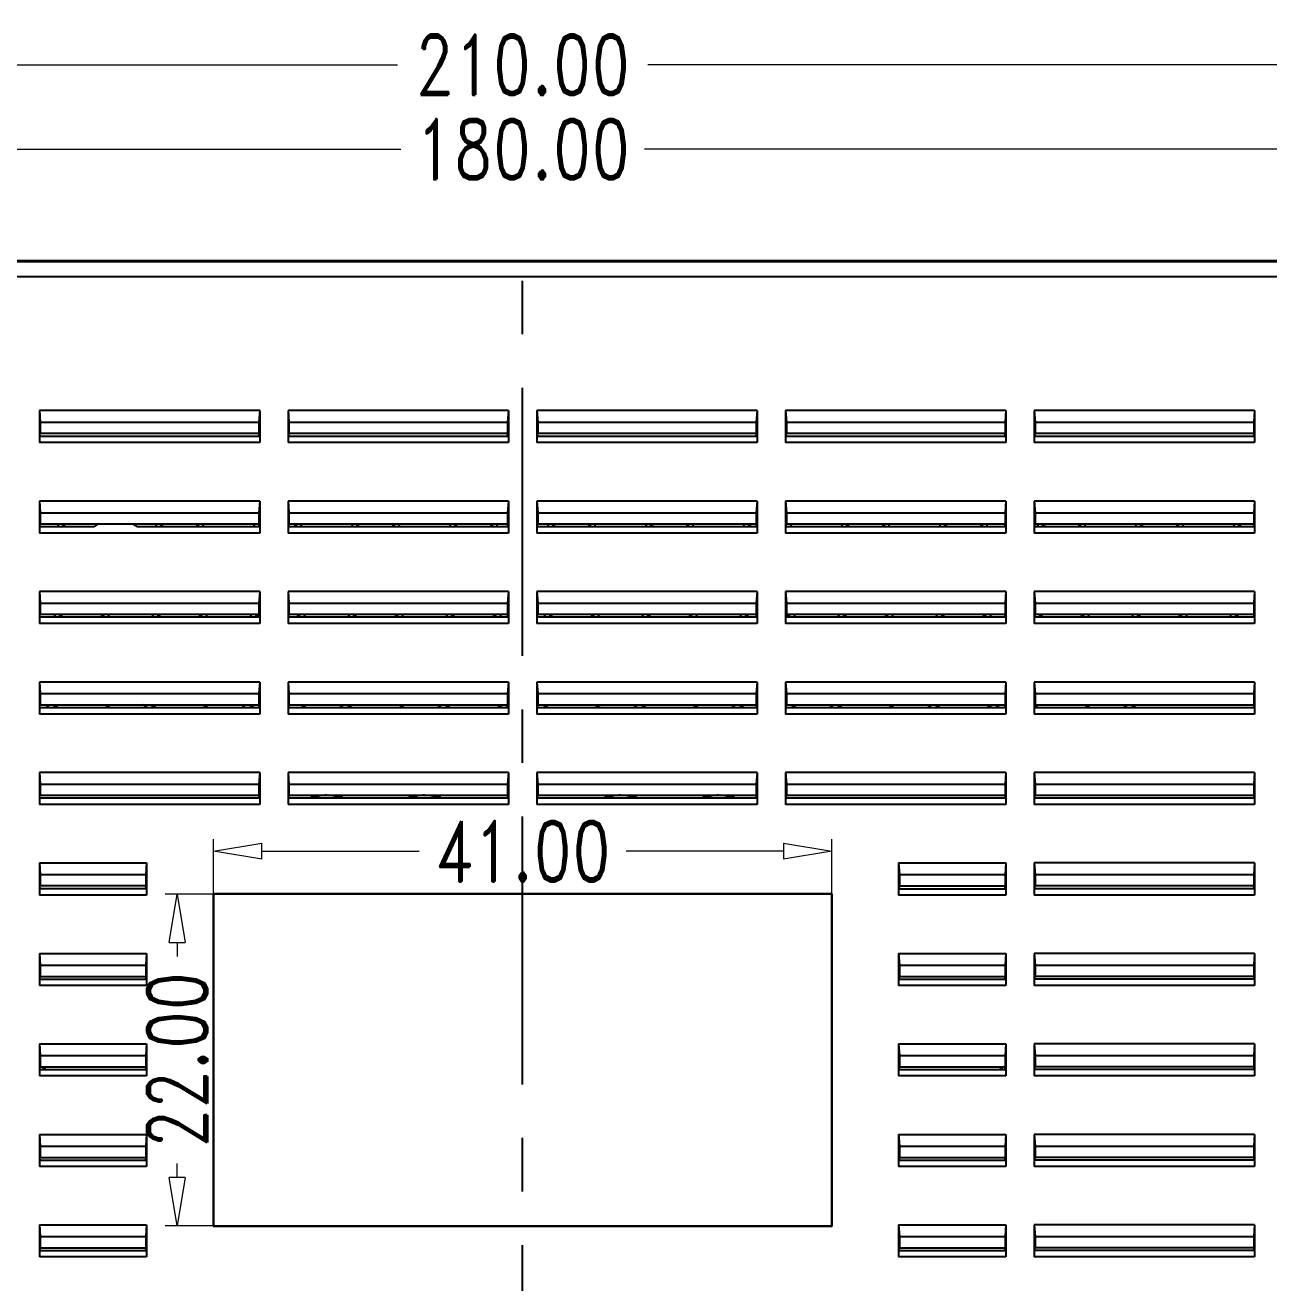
# Model space of a CAD drawing. Header units: millimetres. Extents: x 4086 to 4666, y 411 to 814.
# Drawn here: x 4495 to 4577.5, y 635.8 to 719.2 of the extents above; entities that cross this region are included whole.
import ezdxf

# ---------------------------------------------------------------- set-up
doc = ezdxf.new("R2010")
doc.units = ezdxf.units.MM
doc.linetypes.add('CENTER', pattern=[50.8, 31.75, -6.35, 6.35, -6.35])
doc.layers.add('dim', color=82, linetype='Continuous', lineweight=9)
doc.styles.add('ROMAND', font='romand.shx', dxfattribs={"width": 0.75, "bigfont": 'gbcbig.shx'})
doc.dimstyles.new('YanXiu', dxfattribs={"dimtxt": 2.5, "dimasz": 2.2, "dimexe": 1, "dimexo": 0, "dimgap": 0.66, "dimtad": 0, "dimzin": 1, "dimdsep": 46, "dimtxsty": 'ROMAND', "dimblk": 'CLOSEDBLANK', "dimcen": 0, "dimclrd": 3, "dimclre": 3, "dimclrt": 7, "dimazin": 0, "dimtfac": 1, "dimtofl": 0, "dimtmove": 0, "dimatfit": 3, "dimldrblk": 'CLOSEDBLANK', "dimfxl": 1, "dimlwd": 5, "dimlwe": 5, "dimarcsym": 0})

# ---------------------------------------------------------------- blocks, each defined once
blk = doc.blocks.new('_ClosedBlank')
at = {"color": 0, "linetype": 'ByBlock', "lineweight": -2}
for p, q in [((-1, 0.167), (0, 0)), ((-1, 0.167), (-1, -0.167)), ((0, 0), (-1, -0.167))]:
    blk.add_line(p, q, dxfattribs=at)
blk = doc.blocks.new('*D115')
at = {"layer": 'Defpoints', "color": 0}
for p in [(4617.958, 710.955), (4437.958, 698.111), (4617.958, 698.111)]:
    blk.add_point(p, dxfattribs=at)
at = {"layer": 'dim', "color": 3, "lineweight": 5}
for p, q in [((4437.958, 698.111), (4437.958, 711.754)), ((4617.958, 698.111), (4617.958, 711.754)), ((4441.158, 710.955), (4519.872, 710.955)), ((4614.758, 710.955), (4536.043, 710.955))]:
    blk.add_line(p, q, dxfattribs=at)
at = {"layer": 'dim', "color": 3, "lineweight": 5, "xscale": 3.2, "yscale": 3.2, "zscale": 3.2, "rotation": 180}
blk.add_blockref('_ClosedBlank', (4437.958, 710.955), dxfattribs=at)
at = {"layer": 'dim', "color": 3, "lineweight": 5, "xscale": 3.2, "yscale": 3.2, "zscale": 3.2}
blk.add_blockref('_ClosedBlank', (4617.958, 710.955), dxfattribs=at)
at = {"layer": 'dim', "color": 7, "insert": (4527.958, 710.955), "char_height": 4, "attachment_point": 5, "style": 'ROMAND'}
blk.add_mtext('180.00', dxfattribs=at)
blk = doc.blocks.new('*D116')
at = {"layer": 'Defpoints', "color": 0}
for p in [(4632.958, 716.555), (4422.958, 702.505), (4632.958, 702.505)]:
    blk.add_point(p, dxfattribs=at)
at = {"layer": 'dim', "color": 3, "lineweight": 5}
for p, q in [((4422.958, 702.505), (4422.958, 717.354)), ((4632.958, 702.505), (4632.958, 717.354)), ((4426.158, 716.555), (4519.658, 716.555)), ((4629.758, 716.555), (4536.257, 716.555))]:
    blk.add_line(p, q, dxfattribs=at)
at = {"layer": 'dim', "color": 3, "lineweight": 5, "xscale": 3.2, "yscale": 3.2, "zscale": 3.2, "rotation": 180}
blk.add_blockref('_ClosedBlank', (4422.958, 716.555), dxfattribs=at)
at = {"layer": 'dim', "color": 3, "lineweight": 5, "xscale": 3.2, "yscale": 3.2, "zscale": 3.2}
blk.add_blockref('_ClosedBlank', (4632.958, 716.555), dxfattribs=at)
at = {"layer": 'dim', "color": 7, "insert": (4527.958, 716.555), "char_height": 4, "attachment_point": 5, "style": 'ROMAND'}
blk.add_mtext('210.00', dxfattribs=at)
blk = doc.blocks.new('*D120')
at = {"layer": 'Defpoints', "color": 0}
for p in [(4507.458, 664.398), (4507.458, 661.553), (4548.458, 661.553)]:
    blk.add_point(p, dxfattribs=at)
at = {"layer": 'dim', "color": 3, "lineweight": 5}
for p, q in [((4507.458, 661.553), (4507.458, 665.197)), ((4548.458, 661.553), (4548.458, 665.197)), ((4510.658, 664.398), (4521.087, 664.398)), ((4545.258, 664.398), (4534.829, 664.398))]:
    blk.add_line(p, q, dxfattribs=at)
at = {"layer": 'dim', "color": 3, "lineweight": 5, "xscale": 3.2, "yscale": 3.2, "zscale": 3.2, "rotation": 180}
blk.add_blockref('_ClosedBlank', (4507.458, 664.398), dxfattribs=at)
at = {"layer": 'dim', "color": 3, "lineweight": 5, "xscale": 3.2, "yscale": 3.2, "zscale": 3.2}
blk.add_blockref('_ClosedBlank', (4548.458, 664.398), dxfattribs=at)
at = {"layer": 'dim', "color": 7, "insert": (4527.958, 664.398), "char_height": 4, "attachment_point": 5, "style": 'ROMAND'}
blk.add_mtext('41.00', dxfattribs=at)
blk = doc.blocks.new('*D114')
at = {"layer": 'Defpoints', "color": 0}
for p in [(4507.458, 661.553), (4505.042, 639.553), (4507.458, 639.553)]:
    blk.add_point(p, dxfattribs=at)
at = {"layer": 'dim', "color": 3, "lineweight": 5}
for p, q in [((4507.458, 661.553), (4504.242, 661.553)), ((4505.042, 658.353), (4505.042, 657.424)), ((4505.042, 642.753), (4505.042, 643.682)), ((4507.458, 639.553), (4504.242, 639.553))]:
    blk.add_line(p, q, dxfattribs=at)
at = {"layer": 'dim', "color": 3, "lineweight": 5, "xscale": 3.2, "yscale": 3.2, "zscale": 3.2}
for p, rotation in [((4505.042, 661.553), 90), ((4505.042, 639.553), 270)]:
    blk.add_blockref('_ClosedBlank', p, dxfattribs=dict(at, rotation=rotation))
at = {"layer": 'dim', "color": 7, "insert": (4505.042, 650.553), "char_height": 4, "attachment_point": 5, "rotation": 90, "style": 'ROMAND'}
blk.add_mtext('22.00', dxfattribs=at)

msp = doc.modelspace()

# ---------------------------------------------------------------- linework, layer by layer
at = {"color": 7, "linetype": 'Continuous'}
for p, q in [((4423.94, 703.506), (4631.975, 703.506)), ((4629.658, 703.547), (4426.258, 703.547)), ((4422.958, 702.507), (4632.958, 702.507)), ((4510.515, 693.617), (4495.9, 693.617)), ((4495.9, 693.617), (4495.9, 691.492)), ((4495.9, 693.617), (4495.958, 692.847)), ((4510.515, 693.617), (4510.458, 692.847)), ((4510.515, 693.617), (4510.515, 691.492)), ((4527.015, 693.617), (4512.4, 693.617)), ((4512.4, 693.617), (4512.4, 691.492)), ((4512.4, 693.617), (4512.458, 692.847)), ((4527.015, 693.617), (4526.958, 692.847)), ((4527.015, 693.617), (4527.015, 691.492)), ((4543.515, 693.617), (4528.9, 693.617)), ((4528.9, 693.617), (4528.958, 692.847)), ((4528.9, 693.617), (4528.9, 691.492)), ((4543.515, 693.617), (4543.458, 692.847)), ((4543.515, 693.617), (4543.515, 691.492)), ((4560.015, 693.617), (4545.4, 693.617)), ((4545.4, 693.617), (4545.458, 692.847)), ((4545.4, 693.617), (4545.4, 691.492)), ((4560.015, 693.617), (4559.958, 692.847)), ((4560.015, 693.617), (4560.015, 691.492)), ((4576.515, 693.617), (4561.9, 693.617)), ((4561.9, 693.617), (4561.958, 692.847)), ((4561.9, 693.617), (4561.9, 691.492)), ((4576.515, 693.617), (4576.458, 692.847)), ((4576.515, 693.617), (4576.515, 691.492)), ((4495.958, 692.847), (4510.458, 692.847)), ((4495.958, 692.847), (4495.958, 692.093)), ((4510.458, 692.847), (4510.458, 692.093)), ((4512.458, 692.847), (4526.958, 692.847)), ((4512.458, 692.847), (4512.458, 692.093)), ((4526.958, 692.847), (4526.958, 692.093)), ((4528.958, 692.847), (4543.458, 692.847)), ((4528.958, 692.847), (4528.958, 692.093)), ((4543.458, 692.847), (4543.458, 692.093)), ((4545.458, 692.847), (4559.958, 692.847)), ((4545.458, 692.847), (4545.458, 692.093)), ((4559.958, 692.847), (4559.958, 692.093)), ((4561.958, 692.847), (4576.458, 692.847)), ((4561.958, 692.847), (4561.958, 692.093)), ((4576.458, 692.847), (4576.458, 692.093)), ((4510.515, 691.492), (4495.9, 691.492)), ((4495.958, 691.911), (4495.94, 692.093)), ((4510.475, 691.911), (4495.94, 691.911)), ((4510.458, 692.093), (4495.958, 692.093)), ((4510.458, 691.911), (4510.475, 692.093)), ((4527.015, 691.492), (4512.4, 691.492)), ((4512.458, 691.911), (4512.44, 692.093)), ((4526.975, 691.911), (4512.44, 691.911)), ((4526.958, 692.093), (4512.458, 692.093)), ((4526.958, 691.911), (4526.975, 692.093)), ((4543.515, 691.492), (4528.9, 691.492)), ((4528.958, 691.911), (4528.94, 692.093)), ((4543.475, 691.911), (4528.94, 691.911)), ((4543.458, 692.093), (4528.958, 692.093)), ((4543.458, 691.911), (4543.475, 692.093)), ((4560.015, 691.492), (4545.4, 691.492)), ((4545.458, 691.911), (4545.44, 692.093)), ((4559.975, 691.911), (4545.44, 691.911)), ((4559.958, 692.093), (4545.458, 692.093)), ((4559.958, 691.911), (4559.975, 692.093)), ((4576.515, 691.492), (4561.9, 691.492)), ((4561.958, 691.911), (4561.94, 692.093)), ((4576.475, 691.911), (4561.94, 691.911)), ((4576.458, 692.093), (4561.958, 692.093)), ((4576.458, 691.911), (4576.475, 692.093)), ((4510.515, 687.617), (4495.9, 687.617)), ((4495.9, 687.617), (4495.9, 685.492)), ((4495.9, 687.617), (4495.958, 686.847)), ((4510.515, 687.617), (4510.458, 686.847)), ((4510.515, 687.617), (4510.515, 685.492)), ((4527.015, 687.617), (4512.4, 687.617)), ((4512.4, 687.617), (4512.4, 685.492)), ((4512.4, 687.617), (4512.458, 686.847)), ((4527.015, 687.617), (4526.958, 686.847)), ((4527.015, 687.617), (4527.015, 685.492)), ((4543.515, 687.617), (4528.9, 687.617)), ((4528.9, 687.617), (4528.958, 686.847)), ((4528.9, 687.617), (4528.9, 685.492)), ((4543.515, 687.617), (4543.458, 686.847)), ((4543.515, 687.617), (4543.515, 685.492)), ((4560.015, 687.617), (4545.4, 687.617)), ((4545.4, 687.617), (4545.458, 686.847)), ((4545.4, 687.617), (4545.4, 685.492)), ((4560.015, 687.617), (4559.958, 686.847)), ((4560.015, 687.617), (4560.015, 685.492)), ((4576.515, 687.617), (4561.9, 687.617)), ((4561.9, 687.617), (4561.958, 686.847)), ((4561.9, 687.617), (4561.9, 685.492)), ((4576.515, 687.617), (4576.458, 686.847)), ((4576.515, 687.617), (4576.515, 685.492)), ((4495.958, 686.847), (4510.458, 686.847)), ((4495.958, 686.847), (4495.958, 686.093)), ((4510.458, 686.847), (4510.458, 686.093)), ((4512.458, 686.847), (4526.958, 686.847)), ((4512.458, 686.847), (4512.458, 686.093)), ((4526.958, 686.847), (4526.958, 686.093)), ((4528.958, 686.847), (4543.458, 686.847)), ((4528.958, 686.847), (4528.958, 686.093)), ((4543.458, 686.847), (4543.458, 686.093)), ((4545.458, 686.847), (4559.958, 686.847)), ((4545.458, 686.847), (4545.458, 686.093)), ((4559.958, 686.847), (4559.958, 686.093)), ((4561.958, 686.847), (4576.458, 686.847)), ((4561.958, 686.847), (4561.958, 686.093)), ((4576.458, 686.847), (4576.458, 686.093)), ((4495.958, 685.911), (4495.94, 686.093)), ((4499.509, 685.911), (4495.94, 685.911)), ((4510.458, 686.093), (4495.958, 686.093)), ((4510.475, 685.911), (4502.406, 685.911)), ((4510.458, 685.911), (4510.475, 686.093)), ((4512.458, 685.911), (4512.44, 686.093)), ((4526.975, 685.911), (4512.44, 685.911)), ((4526.958, 686.093), (4512.458, 686.093)), ((4526.958, 685.911), (4526.975, 686.093)), ((4528.958, 685.911), (4528.94, 686.093)), ((4543.475, 685.911), (4528.94, 685.911)), ((4543.458, 686.093), (4528.958, 686.093)), ((4543.458, 685.911), (4543.475, 686.093)), ((4545.458, 685.911), (4545.44, 686.093)), ((4559.975, 685.911), (4545.44, 685.911)), ((4559.958, 686.093), (4545.458, 686.093)), ((4559.958, 685.911), (4559.975, 686.093)), ((4561.958, 685.911), (4561.94, 686.093)), ((4576.475, 685.911), (4561.94, 685.911)), ((4576.458, 686.093), (4561.958, 686.093)), ((4576.458, 685.911), (4576.475, 686.093)), ((4510.515, 685.492), (4495.9, 685.492)), ((4527.015, 685.492), (4512.4, 685.492)), ((4543.515, 685.492), (4528.9, 685.492)), ((4560.015, 685.492), (4545.4, 685.492)), ((4576.515, 685.492), (4561.9, 685.492)), ((4510.515, 681.617), (4495.9, 681.617)), ((4495.9, 681.617), (4495.9, 679.492)), ((4495.9, 681.617), (4495.958, 680.847)), ((4510.515, 681.617), (4510.458, 680.847)), ((4510.515, 681.617), (4510.515, 679.492)), ((4527.015, 681.617), (4512.4, 681.617)), ((4512.4, 681.617), (4512.4, 679.492)), ((4512.4, 681.617), (4512.458, 680.847)), ((4527.015, 681.617), (4526.958, 680.847)), ((4527.015, 681.617), (4527.015, 679.492)), ((4543.515, 681.617), (4528.9, 681.617)), ((4528.9, 681.617), (4528.958, 680.847)), ((4528.9, 681.617), (4528.9, 679.492)), ((4543.515, 681.617), (4543.458, 680.847)), ((4543.515, 681.617), (4543.515, 679.492)), ((4560.015, 681.617), (4545.4, 681.617)), ((4545.4, 681.617), (4545.458, 680.847)), ((4545.4, 681.617), (4545.4, 679.492)), ((4560.015, 681.617), (4559.958, 680.847)), ((4560.015, 681.617), (4560.015, 679.492)), ((4576.515, 681.617), (4561.9, 681.617)), ((4561.9, 681.617), (4561.958, 680.847)), ((4561.9, 681.617), (4561.9, 679.492)), ((4576.515, 681.617), (4576.458, 680.847)), ((4576.515, 681.617), (4576.515, 679.492)), ((4495.958, 680.847), (4510.458, 680.847)), ((4495.958, 680.847), (4495.958, 680.093)), ((4510.458, 680.847), (4510.458, 680.093)), ((4512.458, 680.847), (4526.958, 680.847)), ((4512.458, 680.847), (4512.458, 680.093)), ((4526.958, 680.847), (4526.958, 680.093)), ((4528.958, 680.847), (4543.458, 680.847)), ((4528.958, 680.847), (4528.958, 680.093)), ((4543.458, 680.847), (4543.458, 680.093)), ((4545.458, 680.847), (4559.958, 680.847)), ((4545.458, 680.847), (4545.458, 680.093)), ((4559.958, 680.847), (4559.958, 680.093)), ((4561.958, 680.847), (4576.458, 680.847)), ((4561.958, 680.847), (4561.958, 680.093)), ((4576.458, 680.847), (4576.458, 680.093)), ((4495.958, 679.911), (4495.94, 680.093)), ((4510.475, 679.911), (4495.94, 679.911)), ((4510.458, 680.093), (4495.958, 680.093)), ((4510.458, 679.911), (4510.475, 680.093)), ((4512.458, 679.911), (4512.44, 680.093)), ((4526.975, 679.911), (4512.44, 679.911)), ((4526.958, 680.093), (4512.458, 680.093)), ((4526.958, 679.911), (4526.975, 680.093)), ((4528.958, 679.911), (4528.94, 680.093)), ((4543.475, 679.911), (4528.94, 679.911)), ((4543.458, 680.093), (4528.958, 680.093)), ((4543.458, 679.911), (4543.475, 680.093)), ((4545.458, 679.911), (4545.44, 680.093)), ((4559.975, 679.911), (4545.44, 679.911)), ((4559.958, 680.093), (4545.458, 680.093)), ((4559.958, 679.911), (4559.975, 680.093)), ((4561.958, 679.911), (4561.94, 680.093)), ((4576.475, 679.911), (4561.94, 679.911)), ((4576.458, 680.093), (4561.958, 680.093)), ((4576.458, 679.911), (4576.475, 680.093)), ((4510.515, 679.492), (4495.9, 679.492)), ((4527.015, 679.492), (4512.4, 679.492)), ((4543.515, 679.492), (4528.9, 679.492)), ((4560.015, 679.492), (4545.4, 679.492)), ((4576.515, 679.492), (4561.9, 679.492)), ((4510.515, 675.617), (4495.9, 675.617)), ((4495.9, 675.617), (4495.9, 673.492)), ((4495.9, 675.617), (4495.958, 674.847)), ((4510.515, 675.617), (4510.458, 674.847)), ((4510.515, 675.617), (4510.515, 673.492)), ((4527.015, 675.617), (4512.4, 675.617)), ((4512.4, 675.617), (4512.4, 673.492)), ((4512.4, 675.617), (4512.458, 674.847)), ((4527.015, 675.617), (4526.958, 674.847)), ((4527.015, 675.617), (4527.015, 673.492)), ((4543.515, 675.617), (4528.9, 675.617)), ((4528.9, 675.617), (4528.958, 674.847)), ((4528.9, 675.617), (4528.9, 673.492)), ((4543.515, 675.617), (4543.458, 674.847)), ((4543.515, 675.617), (4543.515, 673.492)), ((4560.015, 675.617), (4545.4, 675.617)), ((4545.4, 675.617), (4545.458, 674.847)), ((4545.4, 675.617), (4545.4, 673.492)), ((4560.015, 675.617), (4559.958, 674.847)), ((4560.015, 675.617), (4560.015, 673.492)), ((4576.515, 675.617), (4561.9, 675.617)), ((4561.9, 675.617), (4561.958, 674.847)), ((4561.9, 675.617), (4561.9, 673.492)), ((4576.515, 675.617), (4576.458, 674.847)), ((4576.515, 675.617), (4576.515, 673.492)), ((4495.958, 674.847), (4510.458, 674.847)), ((4495.958, 674.847), (4495.958, 674.093)), ((4510.458, 674.847), (4510.458, 674.093)), ((4512.458, 674.847), (4526.958, 674.847)), ((4512.458, 674.847), (4512.458, 674.093)), ((4526.958, 674.847), (4526.958, 674.093)), ((4528.958, 674.847), (4543.458, 674.847)), ((4528.958, 674.847), (4528.958, 674.093)), ((4543.458, 674.847), (4543.458, 674.093)), ((4545.458, 674.847), (4559.958, 674.847)), ((4545.458, 674.847), (4545.458, 674.093)), ((4559.958, 674.847), (4559.958, 674.093)), ((4561.958, 674.847), (4576.458, 674.847)), ((4561.958, 674.847), (4561.958, 674.093)), ((4576.458, 674.847), (4576.458, 674.093)), ((4495.958, 673.911), (4495.94, 674.093)), ((4510.458, 674.093), (4495.958, 674.093)), ((4510.458, 673.911), (4510.475, 674.093)), ((4512.458, 673.911), (4512.44, 674.093)), ((4526.958, 674.093), (4512.458, 674.093)), ((4526.958, 673.911), (4526.975, 674.093)), ((4528.958, 673.911), (4528.94, 674.093)), ((4543.458, 674.093), (4528.958, 674.093)), ((4543.458, 673.911), (4543.475, 674.093)), ((4545.458, 673.911), (4545.44, 674.093)), ((4559.958, 674.093), (4545.458, 674.093)), ((4559.958, 673.911), (4559.975, 674.093)), ((4561.958, 673.911), (4561.94, 674.093)), ((4576.458, 674.093), (4561.958, 674.093)), ((4576.458, 673.911), (4576.475, 674.093)), ((4510.515, 673.492), (4495.9, 673.492)), ((4510.475, 673.911), (4495.94, 673.911)), ((4527.015, 673.492), (4512.4, 673.492)), ((4526.975, 673.911), (4512.44, 673.911)), ((4543.515, 673.492), (4528.9, 673.492)), ((4543.475, 673.911), (4528.94, 673.911)), ((4560.015, 673.492), (4545.4, 673.492)), ((4559.975, 673.911), (4545.44, 673.911)), ((4576.515, 673.492), (4561.9, 673.492)), ((4576.475, 673.911), (4561.94, 673.911)), ((4510.515, 669.617), (4495.9, 669.617)), ((4495.9, 669.617), (4495.9, 667.492)), ((4495.9, 669.617), (4495.958, 668.847)), ((4510.515, 669.617), (4510.458, 668.847)), ((4510.515, 669.617), (4510.515, 667.492)), ((4527.015, 669.617), (4512.4, 669.617)), ((4512.4, 669.617), (4512.4, 667.492)), ((4512.4, 669.617), (4512.458, 668.847)), ((4527.015, 669.617), (4526.958, 668.847)), ((4527.015, 669.617), (4527.015, 667.492)), ((4543.515, 669.617), (4528.9, 669.617)), ((4528.9, 669.617), (4528.958, 668.847)), ((4528.9, 669.617), (4528.9, 667.492)), ((4543.515, 669.617), (4543.458, 668.847)), ((4543.515, 669.617), (4543.515, 667.492)), ((4560.015, 669.617), (4545.4, 669.617)), ((4545.4, 669.617), (4545.458, 668.847)), ((4545.4, 669.617), (4545.4, 667.492)), ((4560.015, 669.617), (4559.958, 668.847)), ((4560.015, 669.617), (4560.015, 667.492)), ((4576.515, 669.617), (4561.9, 669.617)), ((4561.9, 669.617), (4561.958, 668.847)), ((4561.9, 669.617), (4561.9, 667.492)), ((4576.515, 669.617), (4576.458, 668.847)), ((4576.515, 669.617), (4576.515, 667.492)), ((4495.958, 667.911), (4495.94, 668.093)), ((4495.958, 668.847), (4510.458, 668.847)), ((4495.958, 668.847), (4495.958, 668.093)), ((4510.458, 668.093), (4495.958, 668.093)), ((4510.458, 668.847), (4510.458, 668.093)), ((4510.458, 667.911), (4510.475, 668.093)), ((4512.458, 667.911), (4512.44, 668.093)), ((4512.458, 668.847), (4526.958, 668.847)), ((4512.458, 668.847), (4512.458, 668.093)), ((4526.958, 668.093), (4512.458, 668.093)), ((4526.958, 668.847), (4526.958, 668.093)), ((4526.958, 667.911), (4526.975, 668.093)), ((4528.958, 667.911), (4528.94, 668.093)), ((4528.958, 668.847), (4543.458, 668.847)), ((4528.958, 668.847), (4528.958, 668.093)), ((4543.458, 668.093), (4528.958, 668.093)), ((4543.458, 668.847), (4543.458, 668.093)), ((4543.458, 667.911), (4543.475, 668.093)), ((4545.458, 667.911), (4545.44, 668.093)), ((4545.458, 668.847), (4559.958, 668.847)), ((4545.458, 668.847), (4545.458, 668.093)), ((4559.958, 668.093), (4545.458, 668.093)), ((4559.958, 668.847), (4559.958, 668.093)), ((4559.958, 667.911), (4559.975, 668.093)), ((4561.958, 667.911), (4561.94, 668.093)), ((4561.958, 668.847), (4576.458, 668.847)), ((4561.958, 668.847), (4561.958, 668.093)), ((4576.458, 668.093), (4561.958, 668.093)), ((4576.458, 668.847), (4576.458, 668.093)), ((4576.458, 667.911), (4576.475, 668.093)), ((4510.515, 667.492), (4495.9, 667.492)), ((4510.475, 667.911), (4495.94, 667.911)), ((4527.015, 667.492), (4512.4, 667.492)), ((4526.975, 667.911), (4512.44, 667.911)), ((4543.515, 667.492), (4528.9, 667.492)), ((4543.475, 667.911), (4528.94, 667.911)), ((4560.015, 667.492), (4545.4, 667.492)), ((4559.975, 667.911), (4545.44, 667.911)), ((4576.515, 667.492), (4561.9, 667.492)), ((4576.475, 667.911), (4561.94, 667.911)), ((4495.9, 663.617), (4503.015, 663.617)), ((4495.9, 663.617), (4495.9, 661.492)), ((4495.9, 663.617), (4495.958, 662.847)), ((4503.015, 663.617), (4502.958, 662.847)), ((4503.015, 663.617), (4503.015, 661.492)), ((4552.9, 663.617), (4560.015, 663.617)), ((4552.9, 663.617), (4552.9, 661.492)), ((4552.9, 663.617), (4552.958, 662.847)), ((4560.015, 663.617), (4559.958, 662.847)), ((4560.015, 663.617), (4560.015, 661.492)), ((4561.9, 663.617), (4561.958, 662.847)), ((4576.515, 663.617), (4561.9, 663.617)), ((4561.9, 663.617), (4561.9, 661.492)), ((4576.515, 663.617), (4576.458, 662.847)), ((4576.515, 663.617), (4576.515, 661.492)), ((4495.958, 662.847), (4502.958, 662.847)), ((4495.958, 662.847), (4495.958, 662.093)), ((4502.958, 662.847), (4502.958, 662.093)), ((4552.958, 662.847), (4559.958, 662.847)), ((4552.958, 662.847), (4552.958, 662.093)), ((4559.958, 662.847), (4559.958, 662.093)), ((4561.958, 662.847), (4576.458, 662.847)), ((4561.958, 662.847), (4561.958, 662.093)), ((4576.458, 662.847), (4576.458, 662.093)), ((4503.015, 661.492), (4495.9, 661.492)), ((4495.958, 661.911), (4495.94, 662.093)), ((4502.958, 662.093), (4495.958, 662.093)), ((4502.958, 661.911), (4495.958, 661.911)), ((4502.958, 661.911), (4502.975, 662.093)), ((4548.484, 661.581), (4507.431, 661.581)), ((4507.431, 661.581), (4507.458, 661.555)), ((4507.431, 661.581), (4507.431, 639.528)), ((4548.458, 661.555), (4507.458, 661.555)), ((4507.458, 661.555), (4507.458, 639.555)), ((4548.484, 661.581), (4548.458, 661.555)), ((4548.458, 639.555), (4548.458, 661.555)), ((4548.484, 639.528), (4548.484, 661.581)), ((4560.015, 661.492), (4552.9, 661.492)), ((4552.94, 662.093), (4559.975, 662.093)), ((4552.958, 661.911), (4552.94, 662.093)), ((4552.94, 661.911), (4559.975, 661.911)), ((4559.958, 661.911), (4559.975, 662.093)), ((4576.515, 661.492), (4561.9, 661.492)), ((4561.958, 661.911), (4561.94, 662.093)), ((4576.475, 661.911), (4561.94, 661.911)), ((4576.458, 662.093), (4561.958, 662.093)), ((4576.458, 661.911), (4576.475, 662.093)), ((4495.9, 657.617), (4503.015, 657.617)), ((4495.9, 657.617), (4495.9, 655.492)), ((4495.9, 657.617), (4495.958, 656.847)), ((4503.015, 657.617), (4502.958, 656.847)), ((4503.015, 657.617), (4503.015, 655.492)), ((4552.9, 657.617), (4560.015, 657.617)), ((4552.9, 657.617), (4552.9, 655.492)), ((4552.9, 657.617), (4552.958, 656.847)), ((4560.015, 657.617), (4559.958, 656.847)), ((4560.015, 657.617), (4560.015, 655.492)), ((4561.9, 657.617), (4561.9, 655.492)), ((4561.9, 657.617), (4561.958, 656.847)), ((4576.515, 657.617), (4561.9, 657.617)), ((4576.515, 657.617), (4576.458, 656.847)), ((4576.515, 657.617), (4576.515, 655.492)), ((4495.958, 656.847), (4502.958, 656.847)), ((4495.958, 656.847), (4495.958, 656.093)), ((4502.958, 656.847), (4502.958, 656.093)), ((4552.958, 656.847), (4559.958, 656.847)), ((4552.958, 656.847), (4552.958, 656.093)), ((4559.958, 656.847), (4559.958, 656.093)), ((4561.958, 656.847), (4561.958, 656.093)), ((4561.958, 656.847), (4576.458, 656.847)), ((4576.458, 656.847), (4576.458, 656.093)), ((4495.94, 656.093), (4502.975, 656.093)), ((4495.958, 655.911), (4495.94, 656.093)), ((4495.94, 655.911), (4502.975, 655.911)), ((4502.958, 655.911), (4502.975, 656.093)), ((4552.94, 656.093), (4559.975, 656.093)), ((4552.958, 655.911), (4552.94, 656.093)), ((4552.94, 655.911), (4559.975, 655.911)), ((4559.958, 655.911), (4559.975, 656.093)), ((4561.958, 655.911), (4561.94, 656.093)), ((4576.475, 655.911), (4561.94, 655.911)), ((4576.458, 656.093), (4561.958, 656.093)), ((4576.458, 655.911), (4576.475, 656.093)), ((4503.015, 655.492), (4495.9, 655.492)), ((4560.015, 655.492), (4552.9, 655.492)), ((4576.515, 655.492), (4561.9, 655.492)), ((4495.9, 651.617), (4503.015, 651.617)), ((4495.9, 651.617), (4495.9, 649.492)), ((4495.9, 651.617), (4495.958, 650.847)), ((4503.015, 651.617), (4502.958, 650.847)), ((4503.015, 651.617), (4503.015, 649.492)), ((4552.9, 651.617), (4552.9, 649.492)), ((4552.9, 651.617), (4552.958, 650.847)), ((4552.9, 651.617), (4560.015, 651.617)), ((4560.015, 651.617), (4559.958, 650.847)), ((4560.015, 651.617), (4560.015, 649.492)), ((4561.9, 651.617), (4561.9, 649.492)), ((4561.9, 651.617), (4561.958, 650.847)), ((4576.515, 651.617), (4561.9, 651.617)), ((4576.515, 651.617), (4576.458, 650.847)), ((4576.515, 651.617), (4576.515, 649.492)), ((4495.958, 650.847), (4502.958, 650.847)), ((4495.958, 650.847), (4495.958, 650.093)), ((4502.958, 650.847), (4502.958, 650.093)), ((4552.958, 650.847), (4552.958, 650.093)), ((4552.958, 650.847), (4559.958, 650.847)), ((4559.958, 650.847), (4559.958, 650.093)), ((4561.958, 650.847), (4561.958, 650.093)), ((4561.958, 650.847), (4576.458, 650.847)), ((4576.458, 650.847), (4576.458, 650.093)), ((4495.94, 650.093), (4502.975, 650.093)), ((4495.958, 649.911), (4495.94, 650.093)), ((4495.94, 649.911), (4502.975, 649.911)), ((4496.016, 650.125), (4496.061, 650.098)), ((4502.958, 649.911), (4502.975, 650.093)), ((4552.958, 649.911), (4552.94, 650.093)), ((4552.94, 650.093), (4559.975, 650.093)), ((4552.94, 649.911), (4559.975, 649.911)), ((4559.854, 650.098), (4559.899, 650.125)), ((4559.958, 649.911), (4559.975, 650.093)), ((4561.958, 649.911), (4561.94, 650.093)), ((4576.475, 649.911), (4561.94, 649.911)), ((4576.458, 650.093), (4561.958, 650.093)), ((4576.458, 649.911), (4576.475, 650.093)), ((4503.015, 649.492), (4495.9, 649.492)), ((4560.015, 649.492), (4552.9, 649.492)), ((4576.515, 649.492), (4561.9, 649.492)), ((4495.9, 645.617), (4503.015, 645.617)), ((4495.9, 645.617), (4495.9, 643.492)), ((4495.9, 645.617), (4495.958, 644.847)), ((4503.015, 645.617), (4502.958, 644.847)), ((4503.015, 645.617), (4503.015, 643.492)), ((4552.9, 645.617), (4552.9, 643.492)), ((4552.9, 645.617), (4552.958, 644.847)), ((4552.9, 645.617), (4560.015, 645.617)), ((4560.015, 645.617), (4559.958, 644.847)), ((4560.015, 645.617), (4560.015, 643.492)), ((4561.9, 645.617), (4561.9, 643.492)), ((4561.9, 645.617), (4561.958, 644.847)), ((4576.515, 645.617), (4561.9, 645.617)), ((4576.515, 645.617), (4576.458, 644.847)), ((4576.515, 645.617), (4576.515, 643.492)), ((4495.958, 644.847), (4502.958, 644.847)), ((4495.958, 644.847), (4495.958, 644.093)), ((4502.958, 644.847), (4502.958, 644.093)), ((4552.958, 644.847), (4552.958, 644.093)), ((4552.958, 644.847), (4559.958, 644.847)), ((4559.958, 644.847), (4559.958, 644.093)), ((4561.958, 644.847), (4561.958, 644.093)), ((4561.958, 644.847), (4576.458, 644.847)), ((4576.458, 644.847), (4576.458, 644.093)), ((4495.94, 644.093), (4502.975, 644.093)), ((4495.958, 643.911), (4495.94, 644.093)), ((4495.94, 643.911), (4502.975, 643.911)), ((4502.958, 643.911), (4502.975, 644.093)), ((4552.958, 643.911), (4552.94, 644.093)), ((4552.94, 644.093), (4559.975, 644.093)), ((4552.94, 643.911), (4559.975, 643.911)), ((4559.958, 643.911), (4559.975, 644.093)), ((4561.958, 643.911), (4561.94, 644.093)), ((4576.475, 643.911), (4561.94, 643.911)), ((4576.458, 644.093), (4561.958, 644.093)), ((4576.458, 643.911), (4576.475, 644.093)), ((4503.015, 643.492), (4495.9, 643.492)), ((4560.015, 643.492), (4552.9, 643.492)), ((4576.515, 643.492), (4561.9, 643.492)), ((4495.9, 639.617), (4503.015, 639.617)), ((4495.9, 639.617), (4495.9, 637.492)), ((4495.9, 639.617), (4495.958, 638.847)), ((4503.015, 639.617), (4502.958, 638.847)), ((4503.015, 639.617), (4503.015, 637.492)), ((4507.431, 639.528), (4507.458, 639.555)), ((4507.431, 639.528), (4548.484, 639.528)), ((4507.458, 639.555), (4548.458, 639.555)), ((4548.484, 639.528), (4548.458, 639.555)), ((4552.9, 639.617), (4552.9, 637.492)), ((4552.9, 639.617), (4552.958, 638.847)), ((4552.9, 639.617), (4560.015, 639.617)), ((4560.015, 639.617), (4559.958, 638.847)), ((4560.015, 639.617), (4560.015, 637.492)), ((4561.9, 639.617), (4561.9, 637.492)), ((4561.9, 639.617), (4561.958, 638.847)), ((4576.515, 639.617), (4561.9, 639.617)), ((4576.515, 639.617), (4576.458, 638.847)), ((4576.515, 639.617), (4576.515, 637.492)), ((4495.94, 638.093), (4502.975, 638.093)), ((4495.958, 637.911), (4495.94, 638.093)), ((4495.958, 638.847), (4502.958, 638.847)), ((4495.958, 638.847), (4495.958, 638.093)), ((4502.958, 638.847), (4502.958, 638.093)), ((4502.958, 637.911), (4502.975, 638.093)), ((4552.958, 637.911), (4552.94, 638.093)), ((4552.94, 638.093), (4559.975, 638.093)), ((4552.958, 638.847), (4552.958, 638.093)), ((4552.958, 638.847), (4559.958, 638.847)), ((4559.958, 638.847), (4559.958, 638.093)), ((4559.958, 637.911), (4559.975, 638.093)), ((4561.958, 637.911), (4561.94, 638.093)), ((4561.958, 638.847), (4561.958, 638.093)), ((4561.958, 638.847), (4576.458, 638.847)), ((4576.458, 638.093), (4561.958, 638.093)), ((4576.458, 638.847), (4576.458, 638.093)), ((4576.458, 637.911), (4576.475, 638.093)), ((4503.015, 637.492), (4495.9, 637.492)), ((4495.94, 637.911), (4502.975, 637.911)), ((4560.015, 637.492), (4552.9, 637.492)), ((4552.94, 637.911), (4559.975, 637.911)), ((4576.515, 637.492), (4561.9, 637.492)), ((4576.475, 637.911), (4561.94, 637.911))]:
    msp.add_line(p, q, dxfattribs=at)
at = {"color": 1, "linetype": 'CENTER', "ltscale": 0.55958}
msp.add_line((4527.958, 563.652), (4527.958, 703.547), dxfattribs=at)
at = {"color": 7, "linetype": 'Continuous'}
for centre, radius, start, end in [((4495.458, 685.547), 1.765, 11.84372, 17.99771), ((4495.458, 685.547), 2.065, 10.12034, 15.25239), ((4495.458, 685.547), 2.165, 9.87944, 14.90097), ((4501.958, 685.547), 1.765, 11.84372, 17.99771), ((4501.958, 685.547), 2.065, 10.12034, 15.25239), ((4501.958, 685.547), 2.165, 9.87944, 14.90097), ((4508.458, 685.547), 2.165, 165.09903, 170.12056), ((4508.458, 685.547), 2.065, 164.75348, 169.87719), ((4508.458, 685.547), 1.765, 162.01886, 168.14556), ((4508.458, 685.547), 1.765, 11.84372, 17.99771), ((4514.958, 685.547), 2.165, 165.09903, 170.12056), ((4514.958, 685.547), 2.065, 164.75348, 169.87719), ((4514.958, 685.547), 1.765, 162.01886, 168.14556), ((4514.958, 685.547), 1.765, 11.84372, 17.99771), ((4514.958, 685.547), 2.065, 10.12034, 15.25239), ((4514.958, 685.547), 2.165, 9.87944, 14.90097), ((4521.458, 685.547), 2.165, 165.09903, 170.12056), ((4521.458, 685.547), 2.065, 164.75348, 169.87719), ((4521.458, 685.547), 1.765, 162.01886, 168.14556), ((4521.458, 685.547), 1.765, 11.84372, 17.99771), ((4521.458, 685.547), 2.065, 10.12034, 15.25239), ((4521.458, 685.547), 2.165, 9.87944, 14.90097), ((4527.958, 685.547), 2.165, 165.09903, 170.12056), ((4527.958, 685.547), 2.065, 164.75348, 169.87719), ((4527.958, 685.547), 1.765, 162.01886, 168.14556), ((4527.958, 685.547), 1.765, 11.84372, 17.99771), ((4527.958, 685.547), 2.065, 10.12034, 15.25239), ((4527.958, 685.547), 2.165, 9.87944, 14.90097), ((4534.458, 685.547), 2.165, 165.09903, 170.12056), ((4534.458, 685.547), 2.065, 164.75348, 169.87719), ((4534.458, 685.547), 1.765, 162.01886, 168.14556), ((4534.458, 685.547), 1.765, 11.84372, 17.99771), ((4534.458, 685.547), 2.065, 10.12034, 15.25239), ((4534.458, 685.547), 2.165, 9.87944, 14.90097), ((4540.958, 685.547), 2.165, 165.09903, 170.12056), ((4540.958, 685.547), 2.065, 164.75348, 169.87719), ((4540.958, 685.547), 1.765, 162.01886, 168.14556), ((4540.958, 685.547), 1.765, 11.84372, 17.99771), ((4540.958, 685.547), 2.065, 10.12034, 15.25239), ((4540.958, 685.547), 2.165, 9.87944, 14.90097), ((4547.458, 685.547), 1.765, 162.01886, 168.14556), ((4547.458, 685.547), 1.765, 11.84372, 17.99771), ((4547.458, 685.547), 2.065, 10.12034, 15.25239), ((4547.458, 685.547), 2.165, 9.87944, 14.90097), ((4553.958, 685.547), 2.165, 165.09903, 170.12056), ((4553.958, 685.547), 2.065, 164.75348, 169.87719), ((4553.958, 685.547), 1.765, 162.01886, 168.14556), ((4553.958, 685.547), 1.765, 11.84372, 17.99771), ((4553.958, 685.547), 2.065, 10.12034, 15.25239), ((4553.958, 685.547), 2.165, 9.87944, 14.90097), ((4560.458, 685.547), 2.165, 165.09903, 170.12056), ((4560.458, 685.547), 2.065, 164.57378, 169.8318), ((4560.458, 685.547), 1.765, 161.76395, 167.98482), ((4560.458, 685.547), 1.765, 12.06808, 17.22461), ((4560.458, 685.547), 2.065, 10.18715, 15.51957), ((4560.458, 685.547), 2.165, 9.87944, 14.90097), ((4566.958, 685.547), 2.165, 165.09903, 170.12056), ((4566.958, 685.547), 2.065, 164.57378, 169.8318), ((4566.958, 685.547), 1.765, 161.76395, 167.98482), ((4566.958, 685.547), 1.765, 12.06808, 18.35397), ((4566.958, 685.547), 2.065, 10.18715, 15.51957), ((4566.958, 685.547), 2.165, 9.87944, 14.90097), ((4573.458, 685.547), 2.165, 165.09903, 170.12056), ((4573.458, 685.547), 2.065, 164.57378, 169.8318), ((4573.458, 685.547), 1.765, 161.76395, 167.98482), ((4573.458, 685.547), 1.765, 12.06808, 18.35397), ((4573.458, 685.547), 2.065, 10.18715, 15.51957), ((4573.458, 685.547), 2.165, 9.87944, 14.90097), ((4495.458, 679.047), 1.765, 29.30293, 36.38336), ((4495.458, 679.047), 2.065, 24.69402, 30.44623), ((4495.458, 679.047), 2.165, 23.56083, 29.20914), ((4501.958, 679.047), 2.165, 150.79086, 156.43917), ((4501.958, 679.047), 2.065, 149.57109, 155.28532), ((4501.958, 679.047), 1.765, 143.57292, 150.69579), ((4501.958, 679.047), 1.765, 29.30293, 36.38336), ((4501.958, 679.047), 2.065, 24.69402, 30.44623), ((4501.958, 679.047), 2.165, 23.56083, 29.20914), ((4508.458, 679.047), 2.165, 150.79086, 156.43917), ((4508.458, 679.047), 2.065, 149.57109, 155.28532), ((4508.458, 679.047), 1.765, 143.57292, 150.69579), ((4508.458, 679.047), 1.765, 29.30293, 36.38336), ((4508.458, 679.047), 2.065, 24.69402, 29.12411), ((4508.458, 679.047), 2.165, 23.43215, 29.20914), ((4514.958, 679.047), 2.165, 150.79086, 156.43917), ((4514.958, 679.047), 2.065, 149.57109, 155.28532), ((4514.958, 679.047), 1.765, 143.57292, 150.69579), ((4514.958, 679.047), 1.765, 29.30293, 36.38336), ((4514.958, 679.047), 2.065, 24.69402, 30.44623), ((4514.958, 679.047), 2.165, 23.56083, 29.20914), ((4521.458, 679.047), 2.165, 150.79086, 156.43917), ((4521.458, 679.047), 2.065, 149.57109, 155.28532), ((4521.458, 679.047), 1.765, 143.57292, 150.69579), ((4521.458, 679.047), 1.765, 29.30293, 36.38336), ((4521.458, 679.047), 2.065, 24.69402, 30.44623), ((4521.458, 679.047), 2.165, 23.56083, 29.20914), ((4527.958, 679.047), 2.165, 150.79086, 156.43917), ((4527.958, 679.047), 2.065, 149.57109, 155.28532), ((4527.958, 679.047), 1.765, 143.57292, 150.69579), ((4527.958, 679.047), 1.765, 29.12965, 36.38336), ((4527.958, 679.047), 2.065, 24.69402, 30.44623), ((4527.958, 679.047), 2.165, 23.56083, 29.20914), ((4534.458, 679.047), 2.165, 150.79086, 156.43917), ((4534.458, 679.047), 2.065, 149.57109, 155.28532), ((4534.458, 679.047), 1.765, 143.57292, 150.69579), ((4534.458, 679.047), 1.765, 29.30293, 36.38336), ((4534.458, 679.047), 2.065, 24.69402, 30.44623), ((4534.458, 679.047), 2.165, 23.56083, 29.20914), ((4540.958, 679.047), 2.165, 150.79086, 156.43917), ((4540.958, 679.047), 2.065, 149.57109, 155.28532), ((4540.958, 679.047), 1.765, 143.57292, 150.69579), ((4540.958, 679.047), 1.765, 29.30293, 36.38336), ((4540.958, 679.047), 2.065, 24.69402, 30.44623), ((4540.958, 679.047), 2.165, 23.56083, 29.20914), ((4547.458, 679.047), 2.165, 150.79086, 156.56785), ((4547.458, 679.047), 2.065, 149.57109, 155.28532), ((4547.458, 679.047), 1.765, 143.57292, 150.69579), ((4547.458, 679.047), 1.765, 29.30293, 36.38336), ((4547.458, 679.047), 2.065, 24.69402, 30.44623), ((4547.458, 679.047), 2.165, 23.56083, 29.20914), ((4553.958, 679.047), 2.165, 150.79086, 156.43917), ((4553.958, 679.047), 2.065, 149.57109, 155.28532), ((4553.958, 679.047), 1.765, 143.57292, 150.69579), ((4553.958, 679.047), 1.765, 29.30293, 36.38336), ((4553.958, 679.047), 2.065, 24.69402, 30.44623), ((4553.958, 679.047), 2.165, 23.56083, 29.20914), ((4560.458, 679.047), 2.165, 150.79086, 156.43917), ((4560.458, 679.047), 2.065, 149.57109, 155.28532), ((4560.458, 679.047), 1.765, 143.57292, 150.69579), ((4560.458, 679.047), 1.765, 29.30293, 31.73987), ((4560.458, 679.047), 2.065, 24.69402, 30.67778), ((4560.458, 679.047), 2.165, 24.25013, 29.20914), ((4566.958, 679.047), 2.165, 150.79086, 156.43917), ((4566.958, 679.047), 2.065, 149.2909, 155.21549), ((4566.958, 679.047), 1.765, 143.20796, 150.51254), ((4566.958, 679.047), 1.765, 29.46988, 36.86387), ((4566.958, 679.047), 2.065, 24.85616, 30.71653), ((4566.958, 679.047), 2.165, 23.56083, 29.20914), ((4573.458, 679.047), 2.165, 150.79086, 156.43917), ((4573.458, 679.047), 2.065, 149.2909, 155.21549), ((4573.458, 679.047), 1.765, 143.20796, 150.51254), ((4573.458, 679.047), 1.765, 29.46988, 36.86387), ((4573.458, 679.047), 2.065, 24.85616, 30.71653), ((4573.458, 679.047), 2.165, 23.56083, 29.20914), ((4495.458, 672.547), 1.765, 50.78768, 61.84465), ((4495.458, 672.547), 2.065, 41.36888, 48.68714), ((4495.458, 672.547), 2.165, 39.44429, 45.97816), ((4501.958, 672.547), 2.165, 134.02184, 140.55571), ((4501.958, 672.547), 2.065, 131.24142, 138.57883), ((4501.958, 672.547), 1.765, 50.78768, 61.84465), ((4501.958, 672.547), 2.065, 41.36888, 48.68714), ((4501.958, 672.547), 2.165, 39.44429, 45.97816), ((4508.458, 672.547), 2.165, 134.02184, 140.55571), ((4508.458, 672.547), 2.065, 131.24142, 138.57883), ((4508.458, 672.547), 1.765, 50.78768, 61.84465), ((4508.458, 672.547), 2.065, 40.85793, 48.68714), ((4508.458, 672.547), 2.165, 39.44429, 45.97816), ((4514.958, 672.547), 2.165, 134.02184, 140.55571), ((4514.958, 672.547), 2.065, 131.24142, 138.57883), ((4514.958, 672.547), 1.765, 50.78768, 61.84465), ((4514.958, 672.547), 2.065, 41.36888, 48.68714), ((4514.958, 672.547), 2.165, 39.44429, 45.97816), ((4521.458, 672.547), 2.165, 134.02184, 140.55571), ((4521.458, 672.547), 2.065, 131.24142, 138.57883), ((4521.458, 672.547), 1.765, 50.78768, 61.84465), ((4521.458, 672.547), 2.065, 41.36888, 48.68714), ((4521.458, 672.547), 2.165, 39.44429, 45.97816), ((4527.958, 672.547), 2.165, 134.02184, 140.55571), ((4527.958, 672.547), 2.065, 131.24142, 138.57883), ((4527.958, 672.547), 1.765, 124.6344, 129.02182), ((4527.958, 672.547), 1.765, 50.78768, 55.64868), ((4527.958, 672.547), 2.065, 40.85793, 48.68714), ((4527.958, 672.547), 2.165, 39.44429, 45.97816), ((4534.458, 672.547), 2.165, 134.02184, 140.55571), ((4534.458, 672.547), 2.065, 131.24142, 138.57883), ((4534.458, 672.547), 1.765, 50.78768, 61.84465), ((4534.458, 672.547), 2.065, 41.36888, 48.68714), ((4534.458, 672.547), 2.165, 39.44429, 45.97816), ((4540.958, 672.547), 2.165, 134.02184, 140.55571), ((4540.958, 672.547), 2.065, 131.24142, 138.57883), ((4540.958, 672.547), 1.765, 50.78768, 61.84465), ((4540.958, 672.547), 2.065, 41.36888, 48.68714), ((4540.958, 672.547), 2.165, 39.44429, 45.97816), ((4547.458, 672.547), 2.165, 134.02184, 140.55571), ((4547.458, 672.547), 2.065, 131.24142, 138.57883), ((4547.458, 672.547), 1.765, 50.78768, 61.84465), ((4547.458, 672.547), 2.065, 41.36888, 48.68714), ((4547.458, 672.547), 2.165, 39.44429, 45.97816), ((4553.958, 672.547), 2.165, 134.02184, 140.55571), ((4553.958, 672.547), 2.065, 131.24142, 138.57883), ((4553.958, 672.547), 1.765, 50.78768, 61.84465), ((4553.958, 672.547), 2.065, 41.36888, 48.68714), ((4553.958, 672.547), 2.165, 39.44429, 45.97816), ((4560.458, 672.547), 2.165, 134.02184, 140.55571), ((4560.458, 672.547), 2.065, 131.24142, 138.57883), ((4560.458, 672.547), 1.765, 120.31093, 129.02182), ((4560.458, 672.547), 2.065, 41.36888, 44.10875), ((4560.458, 672.547), 2.165, 39.44429, 44.57406), ((4566.958, 672.547), 2.165, 134.02184, 140.55571), ((4566.958, 672.547), 2.065, 131.24142, 138.57883), ((4566.958, 672.547), 1.765, 50.78768, 61.84465), ((4566.958, 672.547), 2.065, 41.36888, 48.68714), ((4566.958, 672.547), 2.165, 39.44429, 45.97816), ((4514.958, 666.047), 2.165, 106.75662, 120.14264), ((4514.958, 666.047), 2.065, 90.46224, 114.4129), ((4514.958, 666.047), 2.065, 65.13421, 84.08658), ((4514.958, 666.047), 2.165, 59.85736, 73.24338), ((4521.458, 666.047), 2.165, 106.75662, 120.14264), ((4521.458, 666.047), 2.065, 90.46224, 114.4129), ((4521.458, 666.047), 2.065, 65.13421, 84.08658), ((4521.458, 666.047), 2.165, 59.85736, 73.24338), ((4534.458, 666.047), 2.165, 106.75662, 120.14264), ((4534.458, 666.047), 2.065, 90.46224, 114.4129), ((4534.458, 666.047), 2.065, 65.13421, 84.08658), ((4534.458, 666.047), 2.165, 59.85736, 73.24338), ((4540.958, 666.047), 2.165, 106.75662, 120.14264), ((4540.958, 666.047), 2.065, 90.46224, 114.4129), ((4540.958, 666.047), 2.065, 65.13421, 84.08658), ((4540.958, 666.047), 2.165, 59.85736, 73.24338), ((4527.958, 666.047), 2.165, 117.02649, 120.14264), ((4527.958, 666.047), 2.165, 59.85736, 62.97351), ((4539.271, 722.245), 84.097, 239.08224, 239.26967), ((4516.644, 722.245), 84.097, 300.73034, 300.91776)]:
    msp.add_arc(centre, radius, start, end, dxfattribs=at)
for start_param, end_param in [(0.492736, 0.631843), (-0.631843, -0.492736)]:
    msp.add_ellipse((4500.958, 683.929), major_axis=(0, 2.456), ratio=0.998849, start_param=start_param, end_param=end_param, dxfattribs=at)

# ---------------------------------------------------------------- dimensions: what is measured, and where the dimension line sits
at = {"layer": 'dim'}
for base, p1, p2, picture, middle in [((4632.958, 716.555), (4422.958, 702.505), (4632.958, 702.505), '*D116', (4527.958, 716.555)), ((4617.958, 710.955), (4437.958, 698.111), (4617.958, 698.111), '*D115', (4527.958, 710.955)), ((4507.458, 664.398), (4548.458, 661.553), (4507.458, 661.553), '*D120', (4527.958, 664.398))]:
    dim = msp.add_linear_dim(base=base, p1=p1, p2=p2, dimstyle='YanXiu', override={"dimtxt": 4, "dimasz": 3.2, "dimexe": 0.7996, "dimgap": 0.7996}, dxfattribs=at)
    dim.commit()
    dim.dimension.update_dxf_attribs({"geometry": picture, "text_midpoint": middle})
dim = msp.add_linear_dim(base=(4505.042, 639.553), p1=(4507.458, 661.553), p2=(4507.458, 639.553), angle=90, dimstyle='YanXiu', override={"dimtxt": 4, "dimasz": 3.2, "dimexe": 0.7996, "dimgap": 0.7996}, dxfattribs=at)
dim.commit()
dim.dimension.update_dxf_attribs({"geometry": '*D114', "text_midpoint": (4505.042, 650.553)})

doc.saveas('drawing.dxf')
